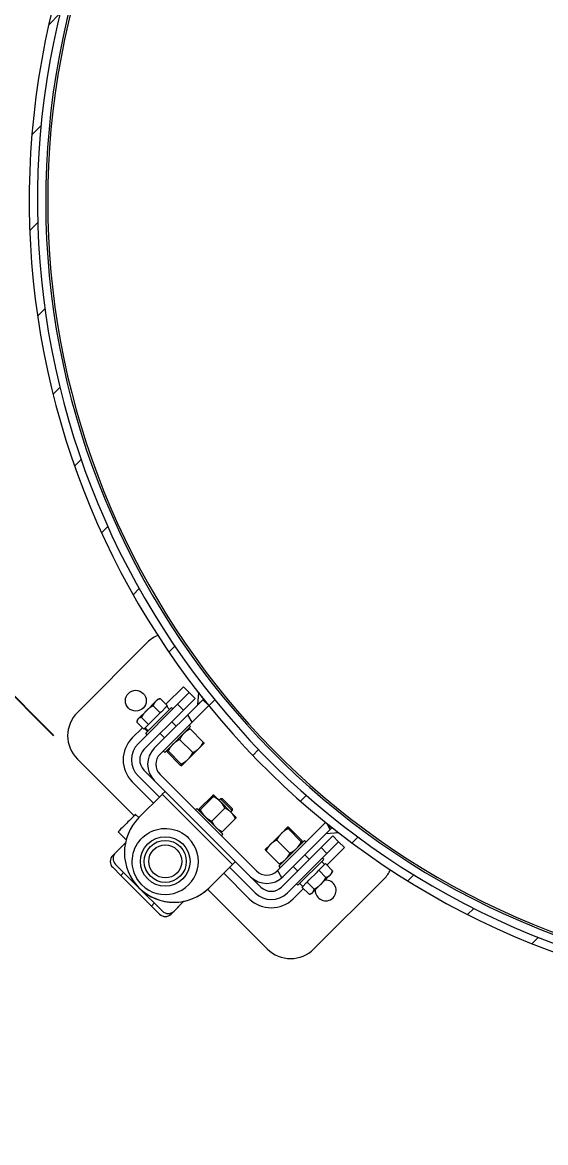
# Model space of a CAD drawing. Header units: inches. Extents: x 20 to 536, y 8 to 344.
# Drawn here: x 244.3 to 260.12, y 211.26 to 245.16 of the extents above; entities that cross this region are included whole.
import ezdxf

# ---------------------------------------------------------------- set-up
doc = ezdxf.new("R2010")
doc.units = ezdxf.units.IN
doc.header["$LTSCALE"] = 16
doc.header["$MEASUREMENT"] = 0
for name, color, linetype, lineweight in [('Dimension (ANSI)', 7, 'Continuous', 25), ('Hatch', 7, 'Continuous', 18), ('Symbol', 7, 'Continuous', 25), ('Visible', 7, 'Continuous', 18)]:
    doc.layers.add(name, color=color, linetype=linetype, lineweight=lineweight)
doc.styles.add('MEMCOR Medium', font='arial.ttf')
doc.styles.add('Standard D-E', font='arial.ttf')
doc.dimstyles.new('Default (ANSI)', dxfattribs={"dimscale": 16, "dimtxt": 0.15, "dimasz": 0.098425, "dimexe": 0.125, "dimexo": 0.0625, "dimgap": 0.031496, "dimtad": 0, "dimtih": 1, "dimtoh": 1, "dimdec": 4, "dimrnd": 1e-08, "dimzin": 3, "dimdsep": 46, "dimlunit": 5, "dimtxsty": 'MEMCOR Medium', "dimcen": 0.09, "dimdle": 0.393701, "dimclrd": 256, "dimclre": 256, "dimclrt": 256, "dimadec": 0, "dimazin": 1, "dimtfac": 0.8, "dimtofl": 0, "dimtmove": 0, "dimatfit": 3, "dimfxl": 1, "dimfrac": 1, "dimtolj": 1, "dimtzin": 4, "dimlwd": -1, "dimlwe": -1, "dimarcsym": 0})
doc.dimstyles.new('Default D-E$7', dxfattribs={"dimscale": 16, "dimtxt": 0.15, "dimasz": 0.098425, "dimexe": 0.125, "dimexo": 0.0625, "dimgap": 0.031496, "dimtad": 0, "dimtih": 1, "dimtoh": 1, "dimrnd": 1e-08, "dimzin": 4, "dimdsep": 46, "dimtxsty": 'Standard D-E', "dimcen": 0.09, "dimdle": 0.393701, "dimclrd": 256, "dimclre": 256, "dimclrt": 256, "dimadec": 0, "dimazin": 1, "dimtfac": 1, "dimtofl": 0, "dimtmove": 0, "dimatfit": 3, "dimfxl": 1, "dimtolj": 1, "dimtzin": 4, "dimlwd": -1, "dimlwe": -1, "dimarcsym": 0})

# ---------------------------------------------------------------- blocks, each defined once
blk = doc.blocks.new('*D29')
at = {"layer": 'Defpoints', "color": 0, "transparency": 16777216}
for p in [(285.936, 262.301), (217.184, 251.64), (245.959, 222.866)]:
    blk.add_point(p, dxfattribs=at)
at = {"layer": 'Dimension (ANSI)', "transparency": 16777216}
for p, q in [((285.229, 263.008), (255.476, 292.761)), ((255.777, 290.233), (241.548, 276.004)), ((218.298, 252.754), (232.527, 266.983)), ((245.252, 223.573), (215.77, 253.055))]:
    blk.add_line(p, q, dxfattribs=at)
for points in [[(255.591, 290.419), (255.962, 290.047), (256.89, 291.347)], [(218.112, 252.939), (218.483, 252.568), (217.184, 251.64)]]:
    blk.add_solid(points, dxfattribs=at)
at = {"layer": 'Dimension (ANSI)', "transparency": 16777216, "char_height": 2.4, "attachment_point": 5, "style": 'MEMCOR Medium'}
for s, insert in [('\\A1; 56{\\H0.8x;\\S1#8;} in', (237.037, 273.962)), ('\\A1;[1426.3 mm]', (237.037, 269.451))]:
    blk.add_mtext(s, dxfattribs=dict(at, insert=insert))

msp = doc.modelspace()

# ---------------------------------------------------------------- hatches: boundary and pattern name
at = {"layer": 'Hatch'}
h = msp.add_hatch(dxfattribs=at)
h.set_pattern_fill('ANSI31', color=256, scale=16, style=0)
edge = h.paths.add_edge_path()
edge.add_spline(control_points=[(292.75363, 239.96513), (292.78557, 239.93385), (292.81742, 239.90247), (292.88101, 239.83947), (292.91274, 239.80784), (292.94437, 239.77612)], knot_values=[-0.6820759, -0.6820759, -0.6820759, -0.6820759, -0.34137369, -0.34137369, 0, 0, 0, 0], degree=3, periodic=0)
edge.add_line((292.94437, 239.77612), (293.00437, 239.77612))
edge.add_ellipse((268.75466, 239.77612), major_axis=(0, 24.24971), ratio=1, start_angle=270, end_angle=307.897761)
edge.add_ellipse((268.75466, 239.77612), major_axis=(-14.89549, 19.13564), ratio=1, start_angle=270, end_angle=270.590688)
edge.add_ellipse((268.75466, 239.77612), major_axis=(-15.09197, 18.98106), ratio=1, start_angle=270, end_angle=283.023092)
edge.add_ellipse((268.75466, 239.77612), major_axis=(-18.98106, 15.09197), ratio=1, start_angle=270, end_angle=270.590688)
edge.add_ellipse((268.75466, 239.77612), major_axis=(-19.13564, 14.89549), ratio=1, start_angle=270, end_angle=345.795532)
edge.add_ellipse((268.75466, 239.77612), major_axis=(-19.13564, -14.89549), ratio=1, start_angle=270, end_angle=270.590688)
edge.add_ellipse((268.75466, 239.77612), major_axis=(-18.98106, -15.09197), ratio=1, start_angle=270, end_angle=283.023092)
edge.add_ellipse((268.75466, 239.77612), major_axis=(-18.98106, 15.09197), ratio=1, start_angle=0, end_angle=0.590688)
edge.add_ellipse((268.75466, 239.77612), major_axis=(-14.89549, -19.13564), ratio=1, start_angle=270, end_angle=345.795532)
edge.add_ellipse((268.75466, 239.77612), major_axis=(14.89549, -19.13564), ratio=1, start_angle=270, end_angle=270.590688)
edge.add_ellipse((268.75466, 239.77612), major_axis=(15.09197, -18.98106), ratio=1, start_angle=270, end_angle=283.023092)
edge.add_ellipse((268.75466, 239.77612), major_axis=(18.98106, -15.09197), ratio=1, start_angle=270, end_angle=270.590688)
edge.add_ellipse((268.75466, 239.77612), major_axis=(19.13564, -14.89549), ratio=1, start_angle=270, end_angle=288.02411)
edge.add_ellipse((268.75466, 239.77612), major_axis=(22.8055, -8.24362), ratio=1, start_angle=270, end_angle=270.611404)
edge.add_line((260.75487, 216.88394), (260.75487, 217.14894))
edge.add_ellipse((268.75466, 239.77612), major_axis=(-22.62718, 7.9998), ratio=1, start_angle=199.922205, end_angle=450, ccw=False)
h = msp.add_hatch(dxfattribs=at)
h.set_pattern_fill('ANSI31', color=256, scale=16, angle=-15, style=0)
edge = h.paths.add_edge_path()
edge.add_line((249.59683, 224.50737), (249.75435, 224.66489))
edge.add_line((249.75435, 224.66489), (249.7736, 224.68414))
edge.add_ellipse((268.75466, 239.77612), major_axis=(-15.09197, 18.98106), ratio=1, start_angle=89.409312, end_angle=90, ccw=False)
edge.add_line((249.61903, 224.88063), (249.59683, 224.50737))
h = msp.add_hatch(dxfattribs=at)
h.set_pattern_fill('ANSI31', color=256, scale=16, angle=75.0002, style=0)
edge = h.paths.add_edge_path()
edge.add_line((249.93113, 224.48812), (249.75435, 224.66489))
edge.add_line((249.75435, 224.66489), (249.59683, 224.50737))
edge.add_line((249.59683, 224.50737), (248.28636, 223.1969))
edge.add_ellipse((248.77426, 222.70899), major_axis=(-0.4879, -0.4879), ratio=1, start_angle=270, end_angle=360)
edge.add_line((248.28636, 222.22109), (251.19964, 219.30781))
edge.add_ellipse((251.68754, 219.79571), major_axis=(0.4879, -0.4879), ratio=1, start_angle=270, end_angle=360)
edge.add_line((252.17544, 219.30781), (253.48591, 220.61828))
edge.add_line((253.48591, 220.61828), (253.64344, 220.77581))
edge.add_line((253.64344, 220.77581), (253.46667, 220.95258))
edge.add_line((253.46667, 220.95258), (251.99867, 219.48459))
edge.add_ellipse((251.68754, 219.79571), major_axis=(-0.31113, -0.31113), ratio=1, start_angle=0, end_angle=90, ccw=False)
edge.add_line((251.37641, 219.48459), (248.46313, 222.39787))
edge.add_ellipse((248.77426, 222.70899), major_axis=(-0.31113, 0.31113), ratio=1, start_angle=0, end_angle=90, ccw=False)
edge.add_line((248.46313, 223.02012), (249.93113, 224.48812))
h = msp.add_hatch(dxfattribs=at)
h.set_pattern_fill('ANSI31', color=256, scale=16, angle=-15, style=0)
edge = h.paths.add_edge_path()
edge.add_ellipse((268.75466, 239.77612), major_axis=(-19.13564, 14.89549), ratio=1, start_angle=89.409312, end_angle=90)
edge.add_line((253.85917, 220.64048), (253.48591, 220.61828))
edge.add_line((253.48591, 220.61828), (253.64344, 220.77581))
edge.add_line((253.64344, 220.77581), (253.66269, 220.79506))

# ---------------------------------------------------------------- linework, layer by layer
at = {"layer": 'Visible'}
for p, q in [((245.95877, 224.27998), (248.08009, 226.4013)), ((249.16671, 225.05547), (248.63732, 224.52608)), ((249.34348, 224.87869), (248.98993, 224.52514)), ((249.16671, 225.05547), (249.34348, 224.87869)), ((249.52026, 224.70191), (249.34348, 224.87869)), ((249.61903, 224.88063), (249.59683, 224.50737)), ((248.98993, 224.52514), (247.79725, 223.33245)), ((248.33043, 224.61764), (248.04552, 224.33272)), ((248.46583, 224.2669), (248.2504, 224.48234)), ((249.75435, 224.66489), (248.28636, 223.1969)), ((248.39296, 224.68016), (248.33043, 224.61764)), ((248.39296, 224.68016), (248.43482, 224.69138)), ((248.46313, 223.02012), (249.93113, 224.48812)), ((248.68117, 224.48224), (248.46573, 224.69767)), ((248.49874, 224.2998), (248.64827, 224.44933)), ((248.68117, 224.48224), (248.64827, 224.44933)), ((248.65996, 224.46103), (248.74835, 224.37264)), ((249.16671, 224.34836), (248.98993, 224.52514)), ((249.52026, 224.70191), (249.16671, 224.34836)), ((249.59683, 224.50737), (249.7736, 224.68414)), ((249.93113, 224.48812), (249.75435, 224.66489)), ((248.04552, 224.33272), (247.79868, 224.08589)), ((248.11133, 223.9124), (247.8959, 224.12784)), ((249.16671, 224.34836), (247.97402, 223.15568)), ((248.02531, 223.6496), (248.8048, 224.42909)), ((248.1655, 223.96657), (248.41167, 224.21274)), ((248.46583, 224.2669), (248.41167, 224.21274)), ((248.49874, 224.2998), (248.46583, 224.2669)), ((248.84934, 224.38455), (248.8048, 224.42909)), ((247.92832, 223.81708), (247.62047, 223.50923)), ((247.97217, 223.77324), (247.75673, 223.98867)), ((247.77424, 224.06144), (247.76302, 224.01958)), ((247.79868, 224.08589), (247.77424, 224.06144)), ((247.99343, 223.7945), (247.97217, 223.77324)), ((247.99337, 223.79444), (248.08176, 223.70605)), ((247.99343, 223.7945), (247.99393, 223.79499)), ((247.99849, 223.79956), (247.99393, 223.79499)), ((247.99393, 223.79499), (248.08231, 223.70661)), ((248.01316, 223.81423), (247.99849, 223.79956)), ((248.01316, 223.81423), (248.09007, 223.89114)), ((248.01316, 223.81423), (248.10155, 223.72584)), ((248.11133, 223.9124), (248.09007, 223.89114)), ((248.1655, 223.96657), (248.11133, 223.9124)), ((249.38299, 223.8509), (248.60351, 223.07141)), ((248.81315, 223.99481), (248.94871, 223.85925)), ((249.32732, 223.79522), (249.3287, 223.79559)), ((249.33845, 223.89544), (249.38299, 223.8509)), ((249.37023, 223.77845), (249.76711, 223.38157)), ((248.06985, 223.60506), (248.02531, 223.6496)), ((248.4596, 223.64125), (248.59516, 223.50569)), ((249.05098, 223.45921), (249.44786, 223.06233)), ((248.55896, 223.11595), (248.60351, 223.07141)), ((248.65918, 223.12709), (248.65881, 223.1257)), ((248.70384, 223.11207), (249.10073, 222.71519)), ((249.30413, 222.85892), (249.63732, 223.19211)), ((249.63732, 223.19211), (249.78387, 223.33866)), ((249.78387, 223.33866), (249.78424, 223.34004)), ((247.67523, 221.1493), (245.95877, 222.86576)), ((248.67595, 223.08418), (249.07283, 222.68729)), ((249.11662, 222.6714), (249.30413, 222.85892)), ((247.97402, 222.53342), (248.28636, 222.22109)), ((249.11574, 222.67053), (249.11436, 222.67016)), ((249.11574, 222.67053), (249.11662, 222.6714)), ((247.62047, 222.17987), (248.26377, 221.53657)), ((247.79725, 222.35665), (248.44054, 221.71335)), ((248.28636, 222.22109), (251.19964, 219.30781)), ((251.37641, 219.48459), (248.46313, 222.39787)), ((248.52893, 221.80174), (247.82182, 221.09463)), ((248.61659, 221.89086), (248.5282, 221.80247)), ((248.70488, 221.62579), (248.5282, 221.80247)), ((250.04435, 221.75918), (249.64747, 221.36229)), ((250.07121, 221.73231), (249.67433, 221.33543)), ((250.08681, 221.77639), (250.08552, 221.77674)), ((250.08762, 221.77558), (250.08681, 221.77639)), ((250.27439, 221.5888), (250.08762, 221.77558)), ((250.47264, 219.85803), (248.70488, 221.62579)), ((250.2441, 221.6191), (250.28479, 221.65979)), ((250.60765, 221.25555), (250.27439, 221.5888)), ((250.63834, 221.30624), (250.28479, 221.65979)), ((250.34956, 221.65979), (250.28479, 221.65979)), ((250.34956, 221.65979), (250.63834, 221.37101)), ((247.82182, 221.09463), (247.72128, 221.19517)), ((249.53003, 221.33097), (249.57457, 221.37551)), ((249.57457, 221.37551), (250.35406, 220.59602)), ((249.63025, 221.31983), (249.62991, 221.32112)), ((250.4179, 221.38562), (250.02102, 220.98874)), ((250.73772, 221.0658), (250.34084, 220.66892)), ((250.59765, 221.26555), (250.63834, 221.30624)), ((250.75494, 221.10826), (250.60765, 221.25555)), ((250.63834, 221.37101), (250.63834, 221.30624)), ((250.75494, 221.10826), (250.75528, 221.10698)), ((253.46667, 220.95258), (251.99867, 219.48459)), ((252.31665, 220.80477), (252.12987, 220.61799)), ((252.17544, 219.30781), (253.64344, 220.77581)), ((252.31746, 220.80558), (252.31665, 220.80477)), ((252.31746, 220.80558), (252.31874, 220.80592)), ((252.72994, 220.36462), (252.33306, 220.7615)), ((252.7568, 220.39148), (252.35992, 220.78836)), ((253.64344, 220.77581), (253.46667, 220.95258)), ((253.66269, 220.79506), (253.48591, 220.61828)), ((247.4336, 220.4222), (247.19095, 220.66484)), ((249.32443, 220.47591), (249.32437, 220.47597)), ((250.29838, 220.6517), (250.29966, 220.65136)), ((250.30952, 220.55148), (250.35406, 220.59602)), ((252.12987, 220.61799), (251.79662, 220.28474)), ((252.38325, 220.01793), (251.98637, 220.41481)), ((252.8297, 220.4047), (252.05021, 219.62521)), ((252.8297, 220.4047), (252.87424, 220.36016)), ((253.32691, 220.18816), (253.68046, 220.54171)), ((253.48591, 220.61828), (253.85917, 220.64048)), ((253.68046, 220.54171), (253.85724, 220.36493)), ((247.11477, 220.03392), (247.41227, 220.33142)), ((251.64933, 220.13745), (251.64898, 220.13616)), ((251.79662, 220.28474), (251.64933, 220.13745)), ((252.06343, 219.69811), (251.66655, 220.09499)), ((252.13422, 218.99548), (253.32691, 220.18816)), ((252.77402, 220.34902), (252.77436, 220.3503)), ((253.32691, 220.18816), (253.50368, 220.01138)), ((253.50368, 220.01138), (253.85724, 220.36493)), ((253.50651, 219.66065), (254.03401, 220.18816)), ((254.03401, 220.18816), (253.85724, 220.36493)), ((247.02706, 219.94486), (247.10002, 220.01782)), ((249.9432, 218.97326), (250.73869, 219.76876)), ((250.64952, 219.68115), (250.47264, 219.85803)), ((252.311, 218.8187), (253.50368, 220.01138)), ((252.6284, 219.04702), (253.40789, 219.8265)), ((252.9736, 219.83486), (252.83805, 219.97041)), ((253.34798, 219.76659), (253.43636, 219.6782)), ((253.40789, 219.8265), (253.36335, 219.87105)), ((253.43177, 219.6736), (253.46266, 219.7045)), ((253.46266, 219.7045), (253.6781, 219.48906)), ((247.2694, 219.34896), (247.02706, 219.5913)), ((247.11477, 219.68037), (247.82182, 218.97331)), ((247.2694, 219.34896), (247.35778, 219.43735)), ((250.65025, 219.68042), (249.94314, 218.97331)), ((250.38514, 219.4152), (251.15842, 218.64192)), ((250.56191, 219.59198), (251.33519, 218.8187)), ((250.64952, 219.68115), (250.65025, 219.68042)), ((252.05021, 219.62521), (252.09475, 219.58067)), ((252.10589, 219.68089), (252.1046, 219.68054)), ((252.62005, 219.4813), (252.48449, 219.61686)), ((253.20605, 219.44788), (252.95875, 219.20058)), ((253.20605, 219.44788), (253.26046, 219.5023)), ((253.26046, 219.5023), (253.29136, 219.53319)), ((253.26046, 219.5023), (253.4759, 219.28686)), ((253.43177, 219.6736), (253.29136, 219.53319)), ((253.32546, 219.08117), (253.60463, 219.36033)), ((253.60463, 219.36033), (253.65896, 219.41466)), ((253.65896, 219.41466), (253.6731, 219.46744)), ((248.19789, 218.42047), (247.2694, 219.34896)), ((247.91021, 219.0617), (247.91016, 219.06175)), ((251.19964, 219.30781), (251.51197, 218.99548)), ((252.6284, 219.04702), (252.58386, 219.09156)), ((252.68485, 219.10346), (252.77324, 219.01508)), ((252.88081, 219.12265), (252.77393, 219.01576)), ((252.88081, 219.12265), (252.90433, 219.14617)), ((252.90433, 219.14617), (252.95875, 219.20058)), ((252.90433, 219.14617), (253.11977, 218.93073)), ((253.07044, 218.82614), (253.32546, 219.08117)), ((255.23601, 219.24538), (253.11469, 217.12406)), ((247.82182, 218.97331), (247.82188, 218.97326)), ((247.82188, 218.97326), (248.52898, 218.26615)), ((251.70048, 217.12406), (249.89624, 218.92829)), ((252.48778, 218.64192), (252.79425, 218.9484)), ((252.75041, 218.99224), (252.77393, 219.01576)), ((252.75041, 218.99224), (252.96584, 218.77681)), ((253.04024, 218.79594), (252.98747, 218.7818)), ((253.04024, 218.79594), (253.07044, 218.82614)), ((248.19789, 218.42047), (248.28628, 218.50886)), ((248.19839, 218.41997), (248.19789, 218.42047)), ((248.19839, 218.41997), (248.28678, 218.50836)), ((248.44127, 218.17709), (248.19839, 218.41997)), ((248.79519, 218.17673), (249.18273, 218.56427)), ((249.18012, 218.56373), (248.88254, 218.26615)), ((248.44127, 218.17709), (248.44163, 218.17673)), ((248.52898, 218.26615), (248.52966, 218.26548)), ((248.88321, 218.26548), (248.79482, 218.17709))]:
    msp.add_line(p, q, dxfattribs=at)
msp.add_circle((247.72654, 224.63353), 0.315, dxfattribs=at)
for centre, radius, start, end in [((268.75466, 239.77612), 24.24971, 0.000005, 250.737749), ((268.75466, 239.77612), 23.99971, 0.451252, 250.529047), ((268.75466, 239.77612), 23.74971, 0.451252, 253.742219), ((268.75466, 239.77612), 23.69, 285.755029, 254.244971), ((248.7872, 225.69419), 1, 113.442292, 135), ((268.75466, 239.77612), 24.24971, 217.897766, 218.488454), ((246.66588, 223.57287), 1, 135, 225), ((248.28515, 222.84455), 0.94, 135, 225), ((248.28515, 222.84455), 0.69, 135, 225), ((248.28515, 222.84455), 0.44, 135, 225), ((248.77426, 222.70899), 0.69, 135, 225), ((248.77426, 222.70899), 0.44, 135, 225), ((268.75466, 239.77612), 24.24971, 231.511546, 232.102234), ((247.29155, 219.85714), 0.25, 135, 225), ((247.20383, 219.76808), 0.25, 135, 225), ((251.68754, 219.79571), 0.44, 225, 315), ((254.5289, 219.95248), 1, 315, 334.129329), ((251.68754, 219.79571), 0.69, 225, 315), ((253.46824, 218.89182), 0.315, 176.794475, 93.205525), ((251.8231, 219.3066), 0.69, 225, 315), ((251.8231, 219.3066), 0.44, 225, 315), ((251.8231, 219.3066), 0.94, 225, 315), ((248.61805, 218.35387), 0.25, 225, 315), ((248.61841, 218.3535), 0.25, 225, 315), ((248.70576, 218.44293), 0.25, 225, 315), ((248.70643, 218.44226), 0.25, 225, 315), ((252.40758, 217.83116), 1, 225, 315)]:
    msp.add_arc(centre, radius, start, end, dxfattribs=at)
for centre, major_axis, ratio, start_param, end_param in [((247.45612, 220.93001), (0.26517, 0.26517), 0.00058824, 0.00000003, 3.14159269), ((248.88248, 220.03397), (-1.06066, -1.06066), 0.99999983, 4.71238898, 7.85398163), ((248.61732, 219.76881), (0.70711, 0.70711), 0.99999983, 3.14159265, 6.28318531), ((248.88254, 220.03392), (-1.06066, -1.06066), 0.99999983, 0, 0.98511078), ((248.88254, 220.03392), (1.47019, 0.29758), 0.99999993, 4.71238898, 5.29807452)]:
    msp.add_ellipse(centre, major_axis=major_axis, ratio=ratio, start_param=start_param, end_param=end_param, dxfattribs=at)
for centre, major_axis in [((248.61716, 219.76896), (0.53033, 0.53033)), ((248.61659, 219.76954), (-0.44928, -0.44928)), ((248.61654, 219.76959), (-0.35355, -0.35355))]:
    msp.add_ellipse(centre, major_axis=major_axis, ratio=0.99999983, dxfattribs=at)
for points, weights in [([(248.2504, 224.48234), (248.12778, 224.41498), (248.04552, 224.33272)], [1.01001874936, 1.04314139574, 1]), ([(248.33043, 224.61764), (248.28046, 224.56767), (248.2504, 224.48234)], [1, 1.04314139574, 1.01001874936]), ([(248.46573, 224.69767), (248.3804, 224.66761), (248.33043, 224.61764)], [1.01001874936, 1.04314139574, 1]), ([(248.43482, 224.69138), (248.44904, 224.69519), (248.46573, 224.69767)], [1.02184119232, 1.01833204247, 1.01001874936]), ([(247.8959, 224.12784), (247.83098, 224.11818), (247.79868, 224.08589)], [1.01001874936, 1.04314139574, 1]), ([(248.04552, 224.33272), (247.96325, 224.25046), (247.8959, 224.12784)], [1, 1.04314139574, 1.01001874936]), ([(247.79868, 224.08589), (247.76639, 224.05359), (247.75673, 223.98867)], [1, 1.04314139574, 1.01001874936]), ([(249.37023, 223.77845), (249.25485, 223.72275), (249.18077, 223.64867)], [1, 1.0379548493, 1]), ([(249.3287, 223.79559), (249.33764, 223.79799), (249.37023, 223.77845)], [1.00863132176, 1.03298964746, 1]), ([(249.05098, 223.45921), (248.92813, 223.39603), (248.84758, 223.31548)], [1, 1.0379548493, 1]), ([(249.18077, 223.64867), (249.10669, 223.57459), (249.05098, 223.45921)], [1, 1.0379548493, 1]), ([(248.66006, 223.12796), (248.65359, 223.12149), (248.67595, 223.08418)], [1, 1.0379548493, 1]), ([(248.70384, 223.11207), (248.66653, 223.13443), (248.66006, 223.12796)], [1, 1.0379548493, 1]), ([(248.84758, 223.31548), (248.76702, 223.23492), (248.70384, 223.11207)], [1, 1.0379548493, 1]), ([(249.44786, 223.06233), (249.56324, 223.11803), (249.63732, 223.19211)], [1, 1.0379548493, 1]), ([(249.63732, 223.19211), (249.71141, 223.26619), (249.76711, 223.38157)], [1, 1.0379548493, 1]), ([(249.76711, 223.38157), (249.78664, 223.34899), (249.78424, 223.34004)], [1, 1.03298964746, 1.00863132176]), ([(249.10073, 222.71519), (249.22358, 222.77837), (249.30413, 222.85892)], [1, 1.0379548493, 1]), ([(249.30413, 222.85892), (249.38469, 222.93947), (249.44786, 223.06233)], [1, 1.0379548493, 1]), ([(249.07283, 222.68729), (249.11014, 222.66493), (249.11662, 222.6714)], [1, 1.0379548493, 1]), ([(249.11662, 222.6714), (249.12309, 222.67788), (249.10073, 222.71519)], [1, 1.0379548493, 1]), ([(250.08762, 221.77558), (250.08138, 221.78181), (250.04435, 221.75918)], [1, 1.0379548493, 1]), ([(250.07121, 221.73231), (250.09385, 221.76935), (250.08762, 221.77558)], [1, 1.0379548493, 1]), ([(250.27439, 221.5888), (250.19394, 221.66925), (250.07121, 221.73231)], [1, 1.0379548493, 1]), ([(250.4179, 221.38562), (250.35484, 221.50836), (250.27439, 221.5888)], [1, 1.0379548493, 1]), ([(249.64747, 221.36229), (249.62483, 221.32526), (249.63106, 221.31902)], [1, 1.0379548493, 1]), ([(249.63106, 221.31902), (249.63729, 221.31279), (249.67433, 221.33543)], [1, 1.0379548493, 1]), ([(249.67433, 221.33543), (249.73739, 221.2127), (249.81784, 221.13225)], [1, 1.0379548493, 1]), ([(249.81784, 221.13225), (249.89829, 221.0518), (250.02102, 220.98874)], [1, 1.0379548493, 1]), ([(250.60765, 221.25555), (250.53343, 221.32977), (250.4179, 221.38562)], [1, 1.0379548493, 1]), ([(250.73772, 221.0658), (250.68186, 221.18133), (250.60765, 221.25555)], [1, 1.0379548493, 1]), ([(250.75528, 221.10698), (250.7576, 221.09832), (250.73772, 221.0658)], [1.00835685167, 1.03317429485, 1]), ([(250.02102, 220.98874), (250.07688, 220.87321), (250.15109, 220.79899)], [1, 1.0379548493, 1]), ([(250.15109, 220.79899), (250.22531, 220.72478), (250.34084, 220.66892)], [1, 1.0379548493, 1]), ([(252.33306, 220.7615), (252.21032, 220.69844), (252.12987, 220.61799)], [1, 1.0379548493, 1]), ([(252.31665, 220.80477), (252.31042, 220.79853), (252.33306, 220.7615)], [1, 1.0379548493, 1]), ([(252.35992, 220.78836), (252.32288, 220.811), (252.31665, 220.80477)], [1, 1.0379548493, 1]), ([(250.34084, 220.66892), (250.30832, 220.64904), (250.29966, 220.65136)], [1, 1.03317429485, 1.00835685167]), ([(251.98637, 220.41481), (251.87083, 220.35895), (251.79662, 220.28474)], [1, 1.0379548493, 1]), ([(252.12987, 220.61799), (252.04942, 220.53754), (251.98637, 220.41481)], [1, 1.0379548493, 1]), ([(252.77321, 220.34821), (252.77944, 220.35444), (252.7568, 220.39148)], [1, 1.0379548493, 1]), ([(251.66655, 220.09499), (251.64667, 220.12751), (251.64898, 220.13616)], [1, 1.03317429485, 1.00835685167]), ([(251.79662, 220.28474), (251.7224, 220.21052), (251.66655, 220.09499)], [1, 1.0379548493, 1]), ([(252.38325, 220.01793), (252.50598, 220.08099), (252.58643, 220.16143)], [1, 1.0379548493, 1]), ([(252.58643, 220.16143), (252.66688, 220.24188), (252.72994, 220.36462)], [1, 1.0379548493, 1]), ([(252.72994, 220.36462), (252.76697, 220.34198), (252.77321, 220.34821)], [1, 1.0379548493, 1]), ([(252.06343, 219.69811), (252.17896, 219.75396), (252.25318, 219.82818)], [1, 1.0379548493, 1]), ([(252.1046, 219.68054), (252.09595, 219.67823), (252.06343, 219.69811)], [1.00835685167, 1.03317429485, 1]), ([(252.25318, 219.82818), (252.32739, 219.90239), (252.38325, 220.01793)], [1, 1.0379548493, 1]), ([(253.4759, 219.28686), (253.55771, 219.31341), (253.60463, 219.36033)], [1.01001874936, 1.04314139574, 1]), ([(253.60463, 219.36033), (253.65155, 219.40725), (253.6781, 219.48906)], [1, 1.04314139574, 1.01001874936]), ([(253.6781, 219.48906), (253.67586, 219.47772), (253.6731, 219.46744)], [1.01001874936, 1.01532757125, 1.01867725042]), ([(253.11977, 218.93073), (253.24282, 218.99853), (253.32546, 219.08117)], [1.01001874936, 1.04314139574, 1]), ([(253.32546, 219.08117), (253.4081, 219.16381), (253.4759, 219.28686)], [1, 1.04314139574, 1.01001874936]), ([(252.96584, 218.77681), (253.03472, 218.79042), (253.07044, 218.82614)], [1.01001874936, 1.04314139574, 1]), ([(253.07044, 218.82614), (253.10616, 218.86186), (253.11977, 218.93073)], [1, 1.04314139574, 1.01001874936])]:
    msp.add_rational_spline(points, weights, degree=2, dxfattribs=at)
msp.add_open_spline([(247.91016, 219.06175), (247.83474, 219.13718), (247.77149, 219.22476), (247.67575, 219.4154), (247.64327, 219.51843), (247.61236, 219.72951), (247.61394, 219.83753), (247.651, 220.04762), (247.68648, 220.14966), (247.78774, 220.33742), (247.85351, 220.42312), (248.0087, 220.5695), (248.0981, 220.63016), (248.29145, 220.72029), (248.39539, 220.74975), (248.60728, 220.77448), (248.71521, 220.76975), (248.92412, 220.72657), (249.02508, 220.68813), (249.19295, 220.59117), (249.26272, 220.53762), (249.32437, 220.47597)], degree=3, knots=[0, 0, 0, 0, 0.31999998, 0.31999998, 0.63999996, 0.63999996, 0.95999995, 0.95999995, 1.27999996, 1.27999996, 1.59999998, 1.59999998, 1.92, 1.92, 2.24000002, 2.24000002, 2.56000003, 2.56000003, 2.88000002, 2.88000002, 3.14159265, 3.14159265, 3.14159265, 3.14159265], dxfattribs=at)

# ---------------------------------------------------------------- dimensions: what is measured, and where the dimension line sits
at = {"layer": 'Dimension (ANSI)'}
dim = msp.add_linear_dim(base=(217.18419, 251.64034), p1=(285.93623, 262.3008), p2=(245.95877, 222.86576), angle=225, text=' <> in\\X[1426.3 mm]', dimstyle='Default (ANSI)', override={"dimgap": 0.031496, "dimdec": 4, "dimpost": '', "dimtol": 0, "dimlim": 0, "dimtp": 0, "dimtm": 0, "dimtdec": 2, "dimatfit": 1}, dxfattribs=at)
dim.commit()
dim.dimension.update_dxf_attribs({"geometry": '*D29', "text_midpoint": (237.03732, 271.49346), "dimtype": 160})

# ---------------------------------------------------------------- leaders
at = {"layer": 'Symbol', "annotation_type": 0, "has_hookline": 1, "hookline_direction": 1, "text_width": 46.04202}
msp.add_leader([(267.75466, 214.33428), (259.94574, 208.67998), (258.37094, 208.67998)], dimstyle='Default D-E$7', override={"dimtad": 0}, dxfattribs=at)

doc.saveas('drawing.dxf')
